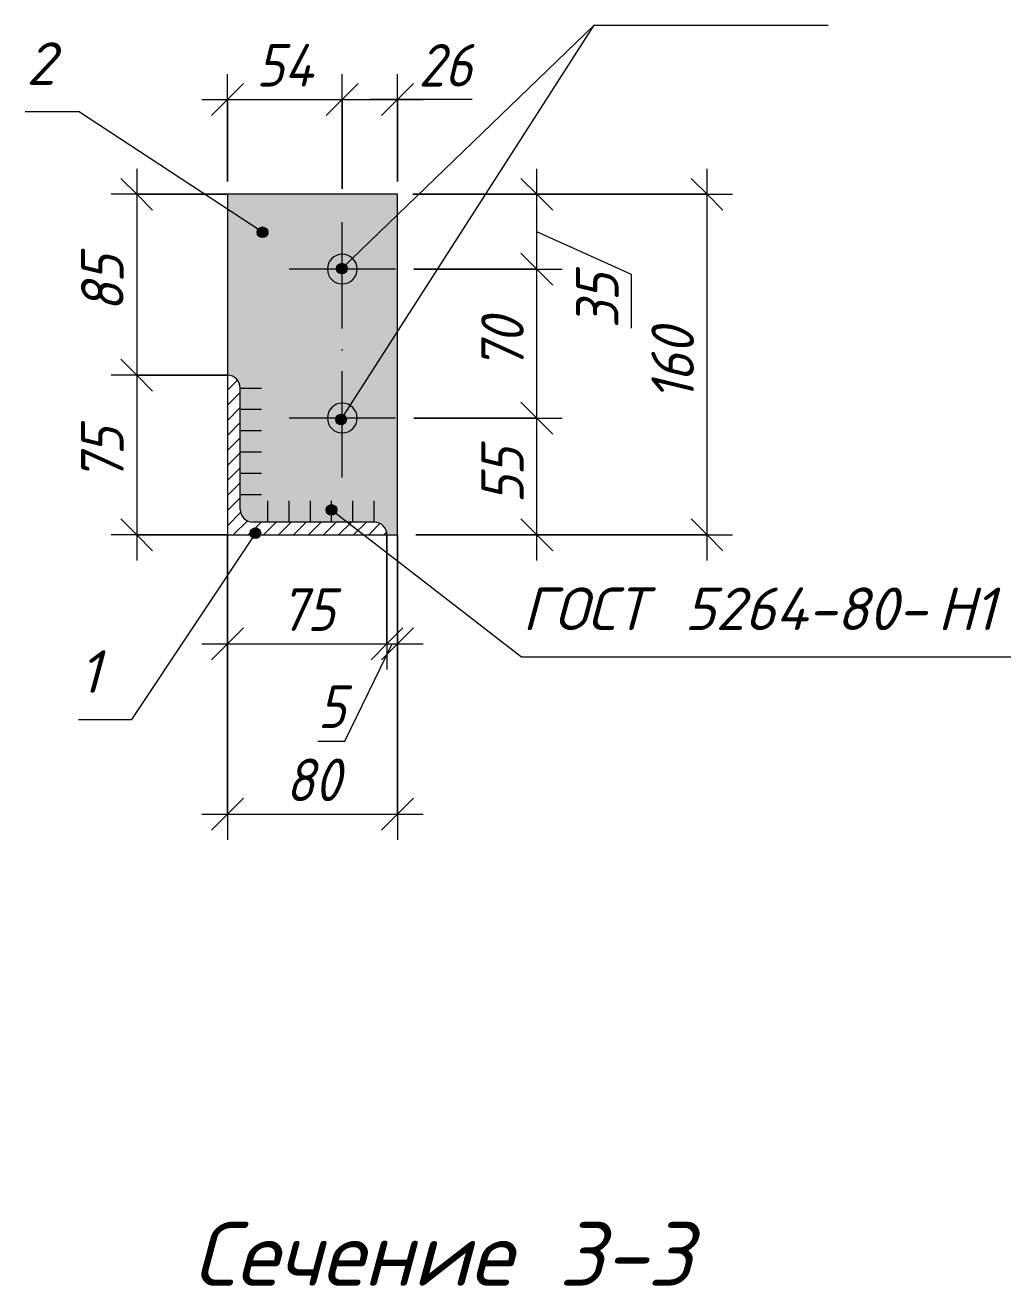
# Model space of a CAD drawing. Header units: millimetres. Extents: x 1525 to 46824, y -520 to 14115.
# Drawn here: x 33793 to 34256, y 3317 to 3910 of the extents above; entities that cross this region are included whole.
import ezdxf

# ---------------------------------------------------------------- set-up
doc = ezdxf.new("R2010")
doc.units = ezdxf.units.MM
doc.linetypes.add('50_200_ШТРИХ_1Т_ш5_п1_п1_', pattern=[70, 50, -10, 0, -10])
for name, color, linetype, lineweight in [('A-ANNO-DIMS', 7, 'Continuous', 9), ('A-ANNO-DIMS-10', 7, 'Continuous', 9), ('A-ANNO-NOTE', 7, 'Continuous', 9), ('A-DETL', 7, 'Continuous', 9), ('A-DETL-1', 7, 'Continuous', 5), ('A-DETL-3', 7, 'Continuous', 20), ('A-DETL-5', 7, '50_200_ШТРИХ_1Т_ш5_п1_п1_', 5), ('A-DETL-GENF-1', 7, 'Continuous', 5), ('G-ANNO-TEXT', 7, 'Continuous', 9)]:
    doc.layers.add(name, color=color, linetype=linetype, lineweight=lineweight)
doc.layers.add('A-DETL-GENF-2', color=7, linetype='Continuous', lineweight=9, true_color=0xffffff)
doc.styles.add('ISOCPEUR_B_I', font='', dxfattribs={"height": 30})
doc.styles.add('ISOCPEUR_I_3', font='isocpeui.ttf', dxfattribs={"width": 0.9, "height": 20})
doc.styles.add('ISOCPEUR_I_5', font='isocpeui.ttf', dxfattribs={"height": 20})
doc.styles.get('ISOCPEUR_B_I').set_extended_font_data('ISOCPEUR', italic=True, bold=True)
doc.dimstyles.new('ISO-2_0_0_9К_СРЕДНИЙ_1', dxfattribs={"dimscale": 304.8, "dimtxt": 19.919624, "dimasz": 0.049213, "dimexe": 0.03937, "dimexo": 0, "dimgap": 0, "dimtad": 1, "dimdec": 0, "dimzin": 0, "dimdsep": 46, "dimtxsty": 'ISOCPEUR_I_3', "dimblk1": 'OBLIQUE', "dimblk2": 'OBLIQUE', "dimsah": 1, "dimcen": 0.09, "dimdle": 0.03937, "dimazin": 0, "dimtfac": 1, "dimtdec": 4, "dimtix": 1, "dimtmove": 0, "dimatfit": 3, "dimfxl": 1, "dimtvp": 1, "dimtolj": 1, "dimtzin": 0, "dimarcsym": 2})
doc.dimstyles.new('ISO-2_0_0_9К_СРЕДНИЙ_3', dxfattribs={"dimscale": 304.8, "dimtxt": 19.919624, "dimasz": 0.049213, "dimexe": 0.03937, "dimexo": 0, "dimgap": 0, "dimtad": 1, "dimdec": 0, "dimzin": 0, "dimdsep": 46, "dimtxsty": 'ISOCPEUR_I_3', "dimblk1": 'OBLIQUE', "dimblk2": 'OBLIQUE', "dimsah": 1, "dimcen": 0.09, "dimdle": 0.03937, "dimazin": 0, "dimtfac": 1, "dimtdec": 4, "dimtix": 1, "dimtmove": 1, "dimatfit": 3, "dimfxl": 1, "dimtvp": 1, "dimtolj": 1, "dimtzin": 0, "dimarcsym": 2})

# ---------------------------------------------------------------- blocks, each defined once
blk = doc.blocks.new('DIMBLOCK245-АР1_Фахверк из 2-х уголков Ф-18_2_ Ф-27_2_Узлы 3 эт_')
at = {"layer": 'A-ANNO-DIMS-10', "lineweight": 20}
for p, q in [((33845.03, 3830.25), (33837.53, 3837.75)), ((33845.03, 3830.25), (33852.53, 3822.75)), ((33845.03, 3745.25), (33837.53, 3752.75)), ((33845.03, 3745.25), (33852.53, 3737.75))]:
    blk.add_line(p, q, dxfattribs=at)
at = {"layer": 'A-ANNO-DIMS-10'}
for p, q in [((33845.03, 3842.25), (33845.03, 3745.25)), ((33887.66, 3830.25), (33833.03, 3830.25)), ((33845.03, 3830.25), (33887.66, 3830.25)), ((33887.66, 3745.25), (33833.03, 3745.25)), ((33845.03, 3745.25), (33887.66, 3745.25))]:
    blk.add_line(p, q, dxfattribs=at)
at = {"layer": 'A-ANNO-DIMS-10', "color": 0, "insert": (33818.9, 3775.11), "char_height": 20, "width": 30.3391, "attachment_point": 1, "rotation": 90, "line_spacing_factor": 1.149209, "style": 'ISOCPEUR_I_3'}
blk.add_mtext('85', dxfattribs=at)
blk = doc.blocks.new('_Oblique')
at = {"color": 0, "linetype": 'ByBlock', "lineweight": -2}
blk.add_line((-0.5, -0.5), (0.5, 0.5), dxfattribs=at)
blk = doc.blocks.new('DIMBLOCK246-АР1_Фахверк из 2-х уголков Ф-18_2_ Ф-27_2_Узлы 3 эт_')
at = {"layer": 'A-ANNO-DIMS-10', "lineweight": 20}
for p, q in [((33845.03, 3745.25), (33837.53, 3752.75)), ((33845.03, 3745.25), (33852.53, 3737.75)), ((33845.03, 3670.25), (33837.53, 3677.75)), ((33845.03, 3670.25), (33852.53, 3662.75))]:
    blk.add_line(p, q, dxfattribs=at)
at = {"layer": 'A-ANNO-DIMS-10'}
for p, q in [((33887.66, 3745.25), (33833.03, 3745.25)), ((33845.03, 3745.25), (33845.03, 3658.25)), ((33845.03, 3745.25), (33887.66, 3745.25)), ((33887.66, 3670.25), (33833.03, 3670.25)), ((33845.03, 3670.25), (33887.66, 3670.25))]:
    blk.add_line(p, q, dxfattribs=at)
at = {"layer": 'A-ANNO-DIMS-10', "color": 0, "insert": (33818.9, 3695.11), "char_height": 20, "width": 30.3391, "attachment_point": 1, "rotation": 90, "line_spacing_factor": 1.149209, "style": 'ISOCPEUR_I_3'}
blk.add_mtext('75', dxfattribs=at)
blk = doc.blocks.new('DIMBLOCK247-АР1_Фахверк из 2-х уголков Ф-18_2_ Ф-27_2_Узлы 3 эт_')
at = {"layer": 'A-ANNO-DIMS-10'}
for p, q in [((33887.66, 3836.31), (33887.66, 3886.77)), ((33941.66, 3832.83), (33941.66, 3886.77)), ((33875.66, 3874.77), (33941.66, 3874.77)), ((33887.66, 3874.77), (33887.66, 3836.31)), ((33941.66, 3874.77), (33941.66, 3832.83))]:
    blk.add_line(p, q, dxfattribs=at)
at = {"layer": 'A-ANNO-DIMS-10', "lineweight": 20}
for p, q in [((33887.66, 3874.77), (33895.16, 3882.27)), ((33941.66, 3874.77), (33949.16, 3882.27)), ((33887.66, 3874.77), (33880.16, 3867.27)), ((33941.66, 3874.77), (33934.16, 3867.27))]:
    blk.add_line(p, q, dxfattribs=at)
at = {"layer": 'A-ANNO-DIMS-10', "color": 0, "insert": (33901.25, 3900.9), "char_height": 20, "width": 32.1779, "attachment_point": 1, "line_spacing_factor": 1.149209, "style": 'ISOCPEUR_I_3'}
blk.add_mtext('54', dxfattribs=at)
blk = doc.blocks.new('DIMBLOCK248-АР1_Фахверк из 2-х уголков Ф-18_2_ Ф-27_2_Узлы 3 эт_')
at = {"layer": 'A-ANNO-DIMS-10'}
for p, q in [((33941.66, 3832.83), (33941.66, 3886.77)), ((33967.66, 3836.31), (33967.66, 3886.77)), ((33941.66, 3874.77), (33979.66, 3874.77)), ((33941.66, 3874.77), (33941.66, 3832.83)), ((33977.41, 3874.77), (33954.66, 3874.77)), ((33967.66, 3874.77), (33967.66, 3836.31)), ((34002.69, 3874.77), (33977.41, 3874.77))]:
    blk.add_line(p, q, dxfattribs=at)
at = {"layer": 'A-ANNO-DIMS-10', "lineweight": 20}
for p, q in [((33941.66, 3874.77), (33949.16, 3882.27)), ((33967.66, 3874.77), (33975.16, 3882.27)), ((33941.66, 3874.77), (33934.16, 3867.27)), ((33967.66, 3874.77), (33960.16, 3867.27))]:
    blk.add_line(p, q, dxfattribs=at)
at = {"layer": 'A-ANNO-DIMS-10', "color": 0, "insert": (33977.41, 3900.9), "char_height": 20, "width": 30.3391, "attachment_point": 1, "line_spacing_factor": 1.149209, "style": 'ISOCPEUR_I_3'}
blk.add_mtext('26', dxfattribs=at)
blk = doc.blocks.new('DIMBLOCK249-АР1_Фахверк из 2-х уголков Ф-18_2_ Ф-27_2_Узлы 3 эт_')
at = {"layer": 'A-ANNO-DIMS-10', "lineweight": 20}
for p, q in [((34033.08, 3725.14), (34025.58, 3732.64)), ((34033.08, 3725.14), (34040.58, 3717.64)), ((34033.08, 3670.25), (34025.58, 3677.75)), ((34033.08, 3670.25), (34040.58, 3662.75))]:
    blk.add_line(p, q, dxfattribs=at)
at = {"layer": 'A-ANNO-DIMS-10'}
for p, q in [((33975.26, 3725.14), (34045.08, 3725.14)), ((34033.08, 3725.14), (33975.26, 3725.14)), ((34033.08, 3658.25), (34033.08, 3725.14)), ((33976.26, 3670.25), (34045.08, 3670.25)), ((34033.08, 3670.25), (33976.26, 3670.25))]:
    blk.add_line(p, q, dxfattribs=at)
at = {"layer": 'A-ANNO-DIMS-10', "color": 0, "insert": (34006.95, 3685.05), "char_height": 20, "width": 30.3391, "attachment_point": 1, "rotation": 90, "line_spacing_factor": 1.149209, "style": 'ISOCPEUR_I_3'}
blk.add_mtext('55', dxfattribs=at)
blk = doc.blocks.new('DIMBLOCK250-АР1_Фахверк из 2-х уголков Ф-18_2_ Ф-27_2_Узлы 3 эт_')
at = {"layer": 'A-ANNO-DIMS-10', "lineweight": 20}
for p, q in [((34033.08, 3795.14), (34025.58, 3802.64)), ((34033.08, 3795.14), (34040.58, 3787.64)), ((34033.08, 3725.14), (34025.58, 3732.64)), ((34033.08, 3725.14), (34040.58, 3717.64))]:
    blk.add_line(p, q, dxfattribs=at)
at = {"layer": 'A-ANNO-DIMS-10'}
for p, q in [((33975.26, 3795.14), (34045.08, 3795.14)), ((34033.08, 3795.14), (33975.26, 3795.14)), ((34033.08, 3725.14), (34033.08, 3795.14)), ((33975.26, 3725.14), (34045.08, 3725.14)), ((34033.08, 3725.14), (33975.26, 3725.14))]:
    blk.add_line(p, q, dxfattribs=at)
at = {"layer": 'A-ANNO-DIMS-10', "color": 0, "insert": (34006.95, 3747.5), "char_height": 20, "width": 30.3391, "attachment_point": 1, "rotation": 90, "line_spacing_factor": 1.149209, "style": 'ISOCPEUR_I_3'}
blk.add_mtext('70', dxfattribs=at)
blk = doc.blocks.new('DIMBLOCK251-АР1_Фахверк из 2-х уголков Ф-18_2_ Ф-27_2_Узлы 3 эт_')
at = {"layer": 'A-ANNO-DIMS-10', "lineweight": 20}
for p, q in [((34033.08, 3830.25), (34025.58, 3837.75)), ((34033.08, 3830.25), (34040.58, 3822.75)), ((34033.08, 3795.14), (34025.58, 3802.64)), ((34033.08, 3795.14), (34040.58, 3787.64))]:
    blk.add_line(p, q, dxfattribs=at)
at = {"layer": 'A-ANNO-DIMS-10'}
for p, q in [((34033.08, 3795.14), (34033.08, 3842.25)), ((33974.77, 3830.25), (34045.08, 3830.25)), ((34033.08, 3830.25), (33974.77, 3830.25)), ((34077.64, 3792.65), (34033.08, 3812.7)), ((33975.26, 3795.14), (34045.08, 3795.14)), ((34033.08, 3795.14), (33975.26, 3795.14)), ((34077.64, 3767.37), (34077.64, 3792.65))]:
    blk.add_line(p, q, dxfattribs=at)
at = {"layer": 'A-ANNO-DIMS-10', "color": 0, "insert": (34051.51, 3767.37), "char_height": 20, "width": 30.3391, "attachment_point": 1, "rotation": 90, "line_spacing_factor": 1.149209, "style": 'ISOCPEUR_I_3'}
blk.add_mtext('35', dxfattribs=at)
blk = doc.blocks.new('DIMBLOCK252-АР1_Фахверк из 2-х уголков Ф-18_2_ Ф-27_2_Узлы 3 эт_')
at = {"layer": 'A-ANNO-DIMS-10', "lineweight": 20}
for p, q in [((34113.08, 3830.25), (34105.58, 3837.75)), ((34113.08, 3830.25), (34120.58, 3822.75)), ((34113.08, 3670.25), (34105.58, 3677.75)), ((34113.08, 3670.25), (34120.58, 3662.75))]:
    blk.add_line(p, q, dxfattribs=at)
at = {"layer": 'A-ANNO-DIMS-10'}
for p, q in [((34113.08, 3658.25), (34113.08, 3842.25)), ((33976.26, 3830.25), (34125.08, 3830.25)), ((34113.08, 3830.25), (33976.26, 3830.25)), ((33976.26, 3670.25), (34125.08, 3670.25)), ((34113.08, 3670.25), (33976.26, 3670.25))]:
    blk.add_line(p, q, dxfattribs=at)
at = {"layer": 'A-ANNO-DIMS-10', "color": 0, "insert": (34086.95, 3733.21), "char_height": 20, "width": 40.9118, "attachment_point": 1, "rotation": 90, "line_spacing_factor": 1.149209, "style": 'ISOCPEUR_I_3'}
blk.add_mtext('160', dxfattribs=at)
blk = doc.blocks.new('DIMBLOCK253-АР1_Фахверк из 2-х уголков Ф-18_2_ Ф-27_2_Узлы 3 эт_')
at = {"layer": 'A-ANNO-DIMS-10'}
for p, q in [((33887.66, 3670.25), (33887.66, 3527.01)), ((33887.66, 3539.01), (33887.66, 3670.25)), ((33967.66, 3670.25), (33967.66, 3527.01)), ((33967.66, 3539.01), (33967.66, 3670.25)), ((33875.66, 3539.01), (33979.66, 3539.01))]:
    blk.add_line(p, q, dxfattribs=at)
at = {"layer": 'A-ANNO-DIMS-10', "lineweight": 20}
for p, q in [((33887.66, 3539.01), (33895.16, 3546.51)), ((33967.66, 3539.01), (33975.16, 3546.51)), ((33887.66, 3539.01), (33880.16, 3531.51)), ((33967.66, 3539.01), (33960.16, 3531.51))]:
    blk.add_line(p, q, dxfattribs=at)
at = {"layer": 'A-ANNO-DIMS-10', "color": 0, "insert": (33915.02, 3565.14), "char_height": 20, "width": 30.3391, "attachment_point": 1, "line_spacing_factor": 1.149209, "style": 'ISOCPEUR_I_3'}
blk.add_mtext('80', dxfattribs=at)
blk = doc.blocks.new('DIMBLOCK254-АР1_Фахверк из 2-х уголков Ф-18_2_ Ф-27_2_Узлы 3 эт_')
at = {"layer": 'A-ANNO-DIMS-10'}
for p, q in [((33887.66, 3670.25), (33887.66, 3607.01)), ((33887.66, 3619.01), (33887.66, 3670.25)), ((33962.66, 3670.25), (33962.66, 3607.01)), ((33962.66, 3619.01), (33962.66, 3670.25)), ((33875.66, 3619.01), (33962.66, 3619.01))]:
    blk.add_line(p, q, dxfattribs=at)
at = {"layer": 'A-ANNO-DIMS-10', "lineweight": 20}
for p, q in [((33887.66, 3619.01), (33895.16, 3626.51)), ((33962.66, 3619.01), (33970.16, 3626.51)), ((33887.66, 3619.01), (33880.16, 3611.51)), ((33962.66, 3619.01), (33955.16, 3611.51))]:
    blk.add_line(p, q, dxfattribs=at)
at = {"layer": 'A-ANNO-DIMS-10', "color": 0, "insert": (33912.52, 3645.14), "char_height": 20, "width": 30.3391, "attachment_point": 1, "line_spacing_factor": 1.149209, "style": 'ISOCPEUR_I_3'}
blk.add_mtext('75', dxfattribs=at)
blk = doc.blocks.new('DIMBLOCK255-АР1_Фахверк из 2-х уголков Ф-18_2_ Ф-27_2_Узлы 3 эт_')
at = {"layer": 'A-ANNO-DIMS-10'}
for p, q in [((33962.66, 3670.25), (33962.66, 3607.01)), ((33962.66, 3619.01), (33962.66, 3670.25)), ((33967.66, 3670.25), (33967.66, 3607.01)), ((33967.66, 3619.01), (33967.66, 3670.25)), ((33942.85, 3573.4), (33965.16, 3619.01)), ((33962.66, 3619.01), (33979.66, 3619.01)), ((33930.21, 3573.4), (33942.85, 3573.4))]:
    blk.add_line(p, q, dxfattribs=at)
at = {"layer": 'A-ANNO-DIMS-10', "lineweight": 20}
for p, q in [((33962.66, 3619.01), (33970.16, 3626.51)), ((33967.66, 3619.01), (33975.16, 3626.51)), ((33962.66, 3619.01), (33955.16, 3611.51)), ((33967.66, 3619.01), (33960.16, 3611.51))]:
    blk.add_line(p, q, dxfattribs=at)
at = {"layer": 'A-ANNO-DIMS-10', "color": 0, "insert": (33930.21, 3599.53), "char_height": 20, "width": 15.1696, "attachment_point": 1, "line_spacing_factor": 1.149209, "style": 'ISOCPEUR_I_3'}
blk.add_mtext('\\fISOCPEUR|b0|i1|c204|p34|;\\W.9;5', dxfattribs=at)
blk = doc.blocks.new('_AT__Текстовая выноска1 - _AT__Текстовая выноска-30601245-АР1_Фахверк из 2-х уголков Ф-18_2_ Ф-27_2_Узлы 3 эт_')
at = {"layer": 'A-ANNO-NOTE'}
blk.add_line((0, 0), (2.5, 0), dxfattribs=at)
blk = doc.blocks.new('_AT__Текстовая выноска 2_0 - _AT__Текстовая выноска 2_0-30620702-АР1_Фахверк из 2-х уголков Ф-18_2_ Ф-27_2_Узлы 3 эт_')
at = {"layer": 'A-ANNO-NOTE'}
blk.add_line((0, 0), (11, 0), dxfattribs=at)
blk = doc.blocks.new('_AT__Текстовая выноска 2_0 - _AT__Текстовая выноска 2_0-30620701-АР1_Фахверк из 2-х уголков Ф-18_2_ Ф-27_2_Узлы 3 эт_')
at = {"layer": 'A-ANNO-NOTE'}
blk.add_line((0, 0), (23, 0), dxfattribs=at)

msp = doc.modelspace()

# ---------------------------------------------------------------- hatches: boundary and pattern name
at = {"layer": 'A-ANNO-NOTE'}
h = msp.add_hatch(color=256, dxfattribs=at)
edge = h.paths.add_edge_path(flags=0)
edge.add_arc((33904.19294, 3812.4217), 2.5, 0, 360)
h = msp.add_hatch(color=256, dxfattribs=at)
edge = h.paths.add_edge_path(flags=0)
edge.add_arc((33941.41874, 3795.36578), 2.5, 0, 360)
h = msp.add_hatch(color=256, dxfattribs=at)
edge = h.paths.add_edge_path(flags=0)
edge.add_arc((33941.09747, 3724.46649), 2.5, 0, 360)
h = msp.add_hatch(color=256, dxfattribs=at)
edge = h.paths.add_edge_path(flags=0)
edge.add_arc((33936.61942, 3681.97031), 2.5, 0, 360)
h = msp.add_hatch(color=256, dxfattribs=at)
edge = h.paths.add_edge_path(flags=0)
edge.add_arc((33900.83389, 3671.05275), 2.5, 0, 360)
at = {"layer": 'A-DETL-GENF-1'}
h = msp.add_hatch(dxfattribs=at)
h.set_pattern_fill('FP_9', color=256, style=0, pattern_type=2)
h.set_pattern_definition([(45, (28685.753, 0), (-3.535534, 3.535534), [])])
h.paths.add_polyline_path([(33899.66175, 3670.25499), (33962.66175, 3670.25499), (33962.4573, 3671.8079), (33961.8579, 3673.25499), (33960.90439, 3674.49763), (33959.66175, 3675.45114), (33958.21466, 3676.05054), (33956.66175, 3676.25499), (33899.66175, 3676.25499), (33898.10883, 3676.45943), (33896.66175, 3677.05883), (33895.41911, 3678.01235), (33894.4656, 3679.25499), (33893.86619, 3680.70207), (33893.66175, 3682.25499), (33893.66175, 3739.25499), (33893.4573, 3740.8079), (33892.8579, 3742.25499), (33891.90439, 3743.49763), (33890.66175, 3744.45114), (33889.21466, 3745.05054), (33887.66175, 3745.25499), (33887.66175, 3670.25499), (33898.10883, 3670.25499)], flags=0)
at = {"layer": 'A-DETL-GENF-2'}
h = msp.add_hatch(color=256, dxfattribs=at)
h.paths.add_polyline_path([(33967.66175, 3670.25499), (33967.66175, 3830.25499), (33887.66175, 3830.25499), (33887.66175, 3745.25499), (33889.21466, 3745.05054), (33890.66175, 3744.45114), (33891.90439, 3743.49763), (33892.8579, 3742.25499), (33893.4573, 3740.8079), (33893.66175, 3739.25499), (33893.66175, 3682.25499), (33893.86619, 3680.70207), (33894.4656, 3679.25499), (33895.41911, 3678.01235), (33896.66175, 3677.05883), (33898.10883, 3676.45943), (33899.66175, 3676.25499), (33956.66175, 3676.25499), (33958.21466, 3676.05054), (33959.66175, 3675.45114), (33960.90439, 3674.49763), (33961.8579, 3673.25499), (33962.4573, 3671.8079), (33962.66175, 3670.25499)], flags=0)
h.paths.add_polyline_path([(33941.66175, 3718.13727), (33939.85002, 3718.37579), (33938.16175, 3719.07509), (33936.712, 3720.18752), (33935.59957, 3721.63727), (33934.90027, 3723.32554), (33934.66175, 3725.13727), (33934.90027, 3726.94901), (33935.59957, 3728.63727), (33936.712, 3730.08702), (33938.16175, 3731.19945), (33939.85002, 3731.89875), (33941.66175, 3732.13727), (33943.47348, 3731.89875), (33945.16175, 3731.19945), (33946.6115, 3730.08702), (33947.72393, 3728.63727), (33948.42323, 3726.94901), (33948.66175, 3725.13727), (33948.42323, 3723.32554), (33947.72393, 3721.63727), (33946.6115, 3720.18752), (33945.16175, 3719.07509), (33943.47348, 3718.37579)], flags=0)
h.paths.add_polyline_path([(33941.66175, 3788.13727), (33939.85002, 3788.37579), (33938.16175, 3789.07509), (33936.712, 3790.18752), (33935.59957, 3791.63727), (33934.90027, 3793.32554), (33934.66175, 3795.13727), (33934.90027, 3796.94901), (33935.59957, 3798.63727), (33936.712, 3800.08702), (33938.16175, 3801.19945), (33939.85002, 3801.89875), (33941.66175, 3802.13727), (33943.47348, 3801.89875), (33945.16175, 3801.19945), (33946.6115, 3800.08702), (33947.72393, 3798.63727), (33948.42323, 3796.94901), (33948.66175, 3795.13727), (33948.42323, 3793.32554), (33947.72393, 3791.63727), (33946.6115, 3790.18752), (33945.16175, 3789.07509), (33943.47348, 3788.37579)], flags=0)
for points in [[(33941.66175, 3788.13727), (33943.47348, 3788.37579), (33945.16175, 3789.07509), (33946.6115, 3790.18752), (33947.72393, 3791.63727), (33948.42323, 3793.32554), (33948.66175, 3795.13727), (33948.42323, 3796.94901), (33947.72393, 3798.63727), (33946.6115, 3800.08702), (33945.16175, 3801.19945), (33943.47348, 3801.89875), (33941.66175, 3802.13727), (33939.85002, 3801.89875), (33938.16175, 3801.19945), (33936.712, 3800.08702), (33935.59957, 3798.63727), (33934.90027, 3796.94901), (33934.66175, 3795.13727), (33934.90027, 3793.32554), (33935.59957, 3791.63727), (33936.712, 3790.18752), (33938.16175, 3789.07509), (33939.85002, 3788.37579)], [(33941.66175, 3718.13727), (33943.47348, 3718.37579), (33945.16175, 3719.07509), (33946.6115, 3720.18752), (33947.72393, 3721.63727), (33948.42323, 3723.32554), (33948.66175, 3725.13727), (33948.42323, 3726.94901), (33947.72393, 3728.63727), (33946.6115, 3730.08702), (33945.16175, 3731.19945), (33943.47348, 3731.89875), (33941.66175, 3732.13727), (33939.85002, 3731.89875), (33938.16175, 3731.19945), (33936.712, 3730.08702), (33935.59957, 3728.63727), (33934.90027, 3726.94901), (33934.66175, 3725.13727), (33934.90027, 3723.32554), (33935.59957, 3721.63727), (33936.712, 3720.18752), (33938.16175, 3719.07509), (33939.85002, 3718.37579)]]:
    msp.add_hatch(color=256, dxfattribs=at).paths.add_polyline_path(points, flags=0)

# ---------------------------------------------------------------- linework, layer by layer
at = {"layer": 'A-ANNO-NOTE'}
for p, q in [((33941.09747, 3724.46649), (34060.05974, 3909.70575)), ((33941.41874, 3795.36578), (34060.05974, 3909.70575)), ((33904.19294, 3812.4217), (33817.63331, 3869.16192)), ((33936.61942, 3681.97031), (34025.85788, 3613.00335)), ((33900.83389, 3671.05275), (33842.63331, 3583.47669))]:
    msp.add_line(p, q, dxfattribs=at)
for centre in [(33904.19294, 3812.4217), (33941.41874, 3795.36578), (33941.09747, 3724.46649), (33936.61942, 3681.97031), (33900.83389, 3671.05275)]:
    msp.add_circle(centre, 2.5, dxfattribs=at)
at = {"layer": 'A-DETL'}
for p, q in [((33967.66175, 3830.25499), (33887.66175, 3830.25499)), ((33887.66175, 3830.25499), (33887.66175, 3745.25499)), ((33967.66175, 3670.25499), (33967.66175, 3830.25499)), ((33962.66175, 3670.25499), (33967.66175, 3670.25499))]:
    msp.add_line(p, q, dxfattribs=at)
for centre, start, end in [((33941.66175, 3795.13727), 90, 270), ((33941.66175, 3795.13727), 270, 90), ((33941.66175, 3725.13727), 90, 270), ((33941.66175, 3725.13727), 270, 90)]:
    msp.add_arc(centre, 7, start, end, dxfattribs=at)
at = {"layer": 'A-DETL-1'}
for p, q in [((33893.66175, 3739.25499), (33903.66175, 3739.25499)), ((33893.66175, 3729.25499), (33903.66175, 3729.25499)), ((33893.66175, 3719.25499), (33903.66175, 3719.25499)), ((33893.66175, 3709.25499), (33903.66175, 3709.25499)), ((33893.66175, 3699.25499), (33903.66175, 3699.25499)), ((33893.66175, 3689.25499), (33903.66175, 3689.25499)), ((33906.66175, 3676.25499), (33906.66175, 3686.25499)), ((33916.66175, 3676.25499), (33916.66175, 3686.25499)), ((33926.66175, 3676.25499), (33926.66175, 3686.25499)), ((33936.66175, 3676.25499), (33936.66175, 3686.25499)), ((33946.66175, 3676.25499), (33946.66175, 3686.25499)), ((33956.66175, 3676.25499), (33956.66175, 3686.25499))]:
    msp.add_line(p, q, dxfattribs=at)
at = {"layer": 'A-DETL-3'}
for p, q in [((33887.66175, 3745.25499), (33887.66175, 3670.25499)), ((33893.66175, 3682.25499), (33893.66175, 3739.25499)), ((33956.66175, 3676.25499), (33899.66175, 3676.25499)), ((33887.66175, 3670.25499), (33962.66175, 3670.25499))]:
    msp.add_line(p, q, dxfattribs=at)
for centre, start, end in [((33887.66175, 3739.25499), 0, 90), ((33899.66175, 3682.25499), 180, 270), ((33956.66175, 3670.25499), 360, 90)]:
    msp.add_arc(centre, 6, start, end, dxfattribs=at)
at = {"layer": 'A-DETL-5'}
for p, q in [((33941.66175, 3697.13727), (33941.66175, 3822.13727)), ((33966.66175, 3795.13727), (33916.66175, 3795.13727)), ((33966.66175, 3725.13727), (33916.66175, 3725.13727))]:
    msp.add_line(p, q, dxfattribs=at)

# ---------------------------------------------------------------- block references
at = {"layer": 'A-ANNO-NOTE', "xscale": 10, "yscale": 10, "zscale": 10}
for name, p in [('_AT__Текстовая выноска 2_0 - _AT__Текстовая выноска 2_0-30620702-АР1_Фахверк из 2-х уголков Ф-18_2_ Ф-27_2_Узлы 3 эт_', (34060.05974, 3909.70575)), ('_AT__Текстовая выноска1 - _AT__Текстовая выноска-30601245-АР1_Фахверк из 2-х уголков Ф-18_2_ Ф-27_2_Узлы 3 эт_', (33792.63331, 3869.16192)), ('_AT__Текстовая выноска 2_0 - _AT__Текстовая выноска 2_0-30620701-АР1_Фахверк из 2-х уголков Ф-18_2_ Ф-27_2_Узлы 3 эт_', (34025.85788, 3613.00335)), ('_AT__Текстовая выноска1 - _AT__Текстовая выноска-30601245-АР1_Фахверк из 2-х уголков Ф-18_2_ Ф-27_2_Узлы 3 эт_', (33817.63331, 3583.47669))]:
    msp.add_blockref(name, p, dxfattribs=at)

# ---------------------------------------------------------------- texts
at = {"layer": 'A-ANNO-NOTE', "char_height": 20, "attachment_point": 1, "style": 'ISOCPEUR_I_5'}
for s, insert, width in [('\\fISOCPEUR|b0|i1|c204|p34|;2', (33793.04349, 3901.68873), 17.637125), ('ГОСТ', (34026.26806, 3645.53016), 76.962), (' 5264-80-', (34089.76806, 3645.53016), 159.5358125), ('\\fISOCPEUR|b0|i1|c204|p34|;Н', (34221.39827, 3645.53016), 20.843875), ('\\fISOCPEUR|b0|i1|c204|p34|;1', (34238.59618, 3645.53016), 12.827), ('\\fISOCPEUR|b0|i1|c204|p34|;1', (33818.04349, 3616.00349), 12.827)]:
    msp.add_mtext(s, dxfattribs=dict(at, insert=insert, width=width))
at = {"layer": 'G-ANNO-TEXT', "char_height": 30, "attachment_point": 1, "style": 'ISOCPEUR_B_I'}
for s, insert, width in [('Сечение', (33871.4859, 3347.46114), 185.1898125), (' 3-3', (34024.28278, 3347.46114), 102.616)]:
    msp.add_mtext(s, dxfattribs=dict(at, insert=insert, width=width))

# ---------------------------------------------------------------- dimensions: what is measured, and where the dimension line sits
at = {"layer": 'A-ANNO-DIMS'}
for base, p1, p2, override, picture, middle in [((33941.66175, 3874.77041), (33887.66175, 3836.31211), (33941.66175, 3832.83266), {"dimpost": '<>', "dimfxl": 54.111981}, 'DIMBLOCK247-АР1_Фахверк из 2-х уголков Ф-18_2_ Ф-27_2_Узлы 3 эт_', (33914.66175, 3884.77041)), ((33967.66175, 3539.01394), (33887.66175, 3670.25499), (33967.66175, 3670.25499), {"dimpost": '<>', "dimfxl": 80}, 'DIMBLOCK253-АР1_Фахверк из 2-х уголков Ф-18_2_ Ф-27_2_Узлы 3 эт_', (33927.66175, 3549.01394)), ((33962.66175, 3619.01394), (33887.66175, 3670.25499), (33962.66175, 3670.25499), {"dimpost": '<>', "dimfxl": 75}, 'DIMBLOCK254-АР1_Фахверк из 2-х уголков Ф-18_2_ Ф-27_2_Узлы 3 эт_', (33925.16175, 3629.14273))]:
    dim = msp.add_linear_dim(base=base, p1=p1, p2=p2, dimstyle='ISO-2_0_0_9К_СРЕДНИЙ_1', override=override, dxfattribs=at)
    dim.commit()
    dim.dimension.update_dxf_attribs({"geometry": picture, "text_midpoint": middle})
for base, p1, p2, override, picture, middle in [((33967.66175, 3874.77041), (33941.66175, 3832.83266), (33967.66175, 3836.31211), {"dimpost": '<>', "dimfxl": 26.231784}, 'DIMBLOCK248-АР1_Фахверк из 2-х уголков Ф-18_2_ Ф-27_2_Узлы 3 эт_', (33992.57983, 3887.5662)), ((33967.66175, 3619.01394), (33962.66175, 3670.25499), (33967.66175, 3670.25499), {"dimpost": '<>', "dimfxl": 5}, 'DIMBLOCK255-АР1_Фахверк из 2-х уголков Ф-18_2_ Ф-27_2_Узлы 3 эт_', (33937.79318, 3586.19898))]:
    dim = msp.add_linear_dim(base=base, p1=p1, p2=p2, dimstyle='ISO-2_0_0_9К_СРЕДНИЙ_3', override=override, dxfattribs=at)
    dim.commit()
    dim.dimension.update_dxf_attribs({"geometry": picture, "text_midpoint": middle, "dimtype": 160})
for base, p1, p2, override, picture, middle in [((33845.02502, 3745.25499), (33887.66175, 3830.25499), (33887.66175, 3745.25499), {"dimpost": '<>', "dimfxl": 85}, 'DIMBLOCK245-АР1_Фахверк из 2-х уголков Ф-18_2_ Ф-27_2_Узлы 3 эт_', (33835.02502, 3787.75499)), ((34113.08226, 3830.25499), (33976.26356, 3670.25499), (33976.26356, 3830.25499), {"dimpost": '<>', "dimfxl": 160}, 'DIMBLOCK252-АР1_Фахверк из 2-х уголков Ф-18_2_ Ф-27_2_Узлы 3 эт_', (34103.08226, 3750.25499)), ((34033.08226, 3795.13727), (33975.26356, 3725.13727), (33975.26356, 3795.13727), {"dimpost": '<>', "dimfxl": 70}, 'DIMBLOCK250-АР1_Фахверк из 2-х уголков Ф-18_2_ Ф-27_2_Узлы 3 эт_', (34022.95347, 3760.13727)), ((33845.02502, 3670.25499), (33887.66175, 3745.25499), (33887.66175, 3670.25499), {"dimpost": '<>', "dimfxl": 75}, 'DIMBLOCK246-АР1_Фахверк из 2-х уголков Ф-18_2_ Ф-27_2_Узлы 3 эт_', (33834.89623, 3707.75499)), ((34033.08226, 3725.13727), (33976.26356, 3670.25499), (33975.26356, 3725.13727), {"dimpost": '<>', "dimfxl": 54.891395}, 'DIMBLOCK249-АР1_Фахверк из 2-х уголков Ф-18_2_ Ф-27_2_Узлы 3 эт_', (34023.08226, 3697.69613))]:
    dim = msp.add_linear_dim(base=base, p1=p1, p2=p2, angle=90, dimstyle='ISO-2_0_0_9К_СРЕДНИЙ_1', override=override, dxfattribs=at)
    dim.commit()
    dim.dimension.update_dxf_attribs({"geometry": picture, "text_midpoint": middle})
dim = msp.add_linear_dim(base=(34033.08226, 3830.25499), p1=(33975.26356, 3795.13727), p2=(33974.76667, 3830.25499), angle=90, dimstyle='ISO-2_0_0_9К_СРЕДНИЙ_3', override={"dimpost": '<>', "dimfxl": 35.121229}, dxfattribs=at)
dim.commit()
dim.dimension.update_dxf_attribs({"geometry": 'DIMBLOCK251-АР1_Фахверк из 2-х уголков Ф-18_2_ Ф-27_2_Узлы 3 эт_', "text_midpoint": (34064.84766, 3782.5405), "dimtype": 160, "text_rotation": 90})

doc.saveas('drawing.dxf')
